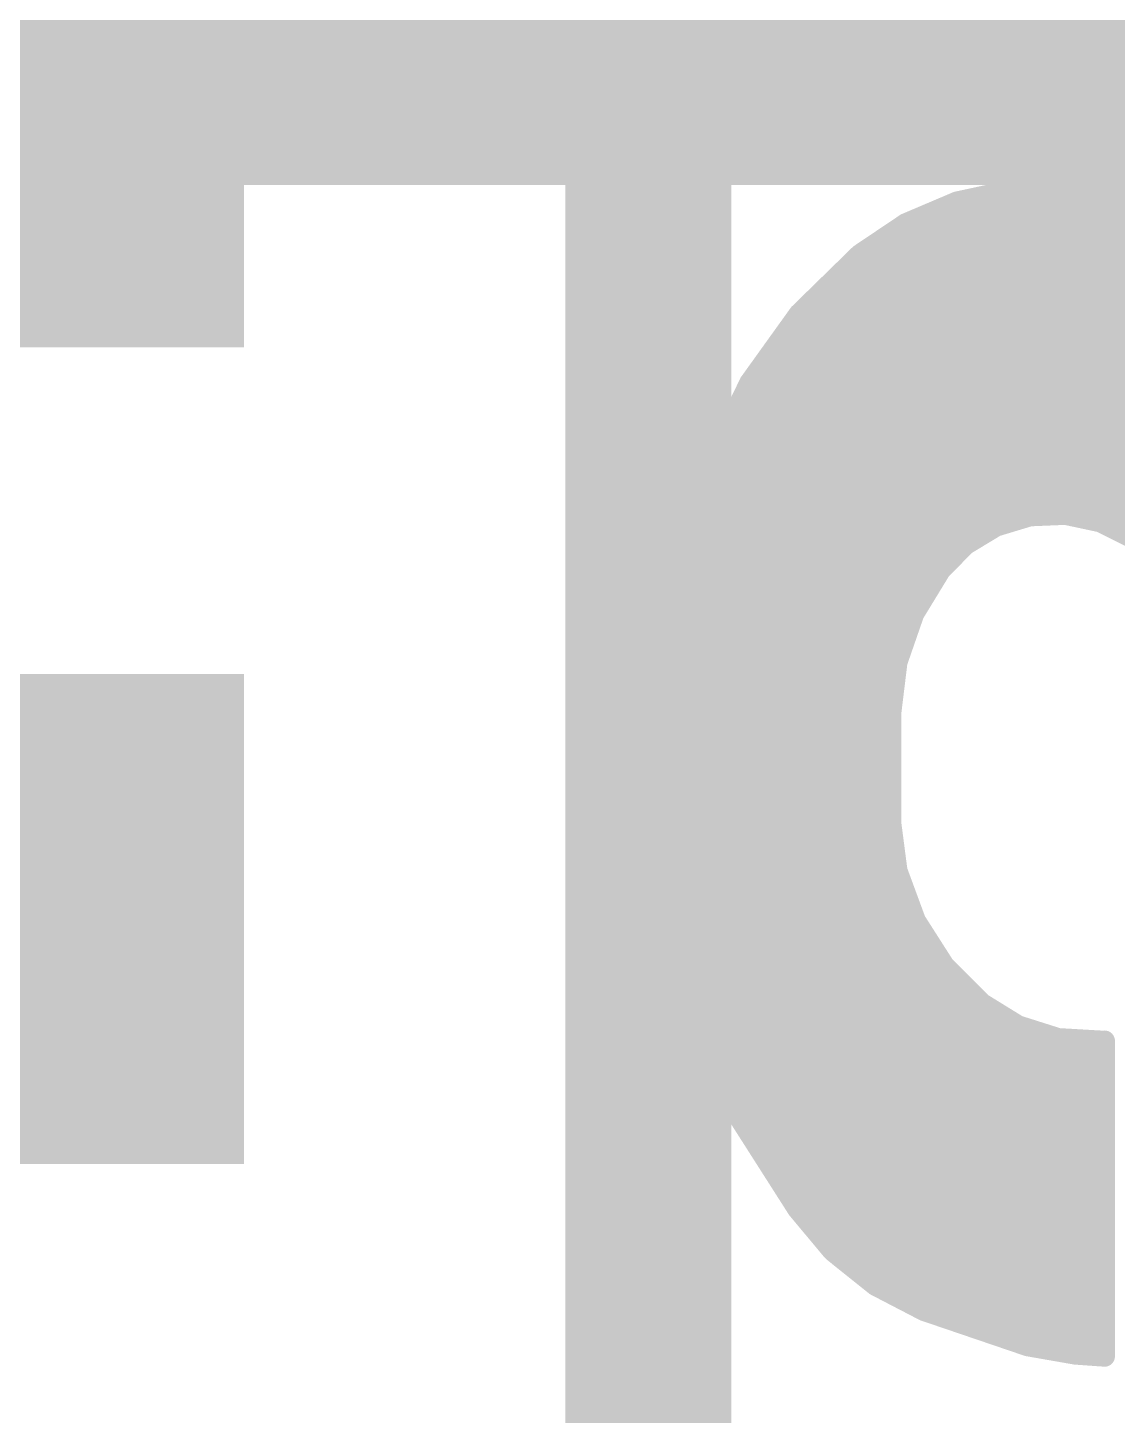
# Model space of a CAD drawing. Extents: x -1 to 63.6, y -0.1 to 40.7.
# Drawn here: x 23.37 to 24.704, y 10.863 to 12.561 of the extents above; entities that cross this region are included whole.
import ezdxf

# ---------------------------------------------------------------- set-up
doc = ezdxf.new("R2010")
doc.units = 0
for name, color, linetype in [('1', 12, 'CONTINUOUS'), ('16', 132, 'CONTINUOUS'), ('22', 40, 'CONTINUOUS')]:
    doc.layers.add(name, color=color, linetype=linetype)

# ---------------------------------------------------------------- blocks, each defined once
blk = doc.blocks.new('RECT')
blk.add_solid([(-0.5, -0.5), (0.5, -0.5), (-0.5, 0.5), (0.5, 0.5)])

msp = doc.modelspace()

# ---------------------------------------------------------------- linework, layer by layer
at = {"layer": '1', "const_width": 0.2032}
msp.add_lwpolyline([(22.86, 12.47), (25.0938, 12.47)], dxfattribs=at)
at = {"layer": '16', "const_width": 0.2032}
msp.add_lwpolyline([(24.13, 8.89), (24.13, 16.51)], dxfattribs=at)
at = {"layer": '22', "const_width": 0.0254}
for points in [[(24.5745, 12.3622), (24.6786, 12.3698)], [(24.6786, 12.3698), (24.7841, 12.3604)], [(24.5081, 12.3479), (24.5745, 12.3622)], [(24.4455, 12.3213), (24.5081, 12.3479)], [(24.4998, 12.3444), (24.8315, 12.3444)], [(24.3891, 12.2834), (24.4455, 12.3213)], [(24.442, 12.319), (24.8968, 12.319)], [(24.4043, 12.2936), (24.9339, 12.2936)], [(24.3148, 12.2108), (24.3891, 12.2834)], [(24.3735, 12.2682), (24.9606, 12.2682)], [(24.3475, 12.2428), (24.9793, 12.2428)], [(24.3215, 12.2174), (24.998, 12.2174)], [(24.2542, 12.1264), (24.3148, 12.2108)], [(24.3013, 12.192), (25.0153, 12.192)], [(24.283, 12.1666), (25.0289, 12.1666)], [(24.4043, 12.0599), (24.7371, 12.1717)], [(24.7447, 12.1615), (24.4196, 12.0523)], [(24.2648, 12.1412), (24.6843, 12.1412)], [(24.6463, 12.1412), (24.78, 12.1412)], [(24.209, 12.0329), (24.2542, 12.1264)], [(24.249, 12.1158), (24.6086, 12.1158)], [(24.5707, 12.1158), (24.7948, 12.1158)], [(24.2368, 12.0904), (24.533, 12.0904)], [(24.4951, 12.0904), (24.8095, 12.0904)], [(24.2245, 12.065), (24.4574, 12.065)], [(24.4195, 12.065), (24.8243, 12.065)], [(24.3129, 11.6484), (24.4043, 12.0599)], [(24.4196, 12.0523), (24.3307, 11.6586)], [(24.1808, 11.9329), (24.209, 12.0329)], [(24.2123, 12.0396), (24.4167, 12.0396)], [(24.3998, 12.0396), (24.8391, 12.0396)], [(24.2038, 12.0142), (24.411, 12.0142)], [(24.3941, 12.0142), (24.8538, 12.0142)], [(24.1966, 11.9888), (24.4053, 11.9888)], [(24.3885, 11.9888), (24.8686, 11.9888)], [(24.1894, 11.9634), (24.3995, 11.9634)], [(24.3829, 11.9634), (24.5974, 11.9634)], [(24.5974, 11.9634), (24.5558, 11.9508)], [(24.641, 11.9652), (24.5974, 11.9634)], [(24.6836, 11.9561), (24.641, 11.9652)], [(24.6496, 11.9634), (24.8834, 11.9634)], [(24.5558, 11.9508), (24.5186, 11.9283)], [(24.7226, 11.9366), (24.6836, 11.9561)], [(24.1626, 11.8014), (24.1808, 11.9329)], [(24.1822, 11.938), (24.3938, 11.938)], [(24.3772, 11.938), (24.5346, 11.938)], [(24.5186, 11.9283), (24.4881, 11.8974)], [(24.178, 11.9126), (24.3881, 11.9126)], [(24.3716, 11.9126), (24.5031, 11.9126)], [(24.4881, 11.8974), (24.4554, 11.8438)], [(24.1745, 11.8872), (24.3823, 11.8872)], [(24.3659, 11.8872), (24.4819, 11.8872)], [(24.1709, 11.8618), (24.3766, 11.8618)], [(24.3603, 11.8618), (24.4664, 11.8618)], [(24.4554, 11.8438), (24.4348, 11.7844)], [(24.1674, 11.8364), (24.3709, 11.8364)], [(24.3547, 11.8364), (24.4529, 11.8364)], [(24.1639, 11.811), (24.3651, 11.811)], [(24.349, 11.811), (24.444, 11.811)], [(24.1579, 11.6688), (24.1626, 11.8014)], [(24.162, 11.7856), (24.3594, 11.7856)], [(24.3434, 11.7856), (24.4352, 11.7856)], [(24.4348, 11.7844), (24.4272, 11.7221)], [(24.1611, 11.7602), (24.3536, 11.7602)], [(24.3377, 11.7602), (24.4319, 11.7602)], [(24.1602, 11.7348), (24.3479, 11.7348)], [(24.3321, 11.7348), (24.4288, 11.7348)], [(24.1593, 11.7094), (24.3422, 11.7094)], [(24.3264, 11.7094), (24.4272, 11.7094)], [(24.4272, 11.7221), (24.4272, 11.5875)], [(24.1584, 11.684), (24.3364, 11.684)], [(24.3208, 11.684), (24.4272, 11.684)], [(24.1757, 11.4122), (24.1579, 11.6688)], [(24.1586, 11.6586), (24.3307, 11.6586)], [(24.3152, 11.6586), (24.4272, 11.6586)], [(24.3307, 11.6586), (24.6888, 10.9347)], [(24.6888, 10.9347), (24.3129, 11.6484)], [(24.1604, 11.6332), (24.3433, 11.6332)], [(24.3209, 11.6332), (24.4272, 11.6332)], [(24.1621, 11.6078), (24.3558, 11.6078)], [(24.3343, 11.6078), (24.4272, 11.6078)], [(24.1639, 11.5824), (24.3684, 11.5824)], [(24.3477, 11.5824), (24.4279, 11.5824)], [(24.4272, 11.5875), (24.4348, 11.5291)], [(24.1657, 11.557), (24.381, 11.557)], [(24.361, 11.557), (24.4312, 11.557)], [(24.1674, 11.5316), (24.3935, 11.5316)], [(24.3744, 11.5316), (24.4345, 11.5316)], [(24.4348, 11.5291), (24.4574, 11.4678)], [(24.1692, 11.5062), (24.4061, 11.5062)], [(24.3878, 11.5062), (24.4432, 11.5062)], [(24.1709, 11.4808), (24.4187, 11.4808)], [(24.4012, 11.4808), (24.4526, 11.4808)], [(24.1727, 11.4554), (24.4312, 11.4554)], [(24.4146, 11.4554), (24.4653, 11.4554)], [(24.4574, 11.4678), (24.4926, 11.4127)], [(24.1745, 11.43), (24.4438, 11.43)], [(24.4279, 11.43), (24.4816, 11.43)], [(24.1969, 11.3201), (24.1757, 11.4122)], [(24.1775, 11.4046), (24.4563, 11.4046)], [(24.4413, 11.4046), (24.5007, 11.4046)], [(24.4926, 11.4127), (24.5389, 11.3665)], [(24.1833, 11.3792), (24.4689, 11.3792)], [(24.4547, 11.3792), (24.5262, 11.3792)], [(24.1892, 11.3538), (24.4815, 11.3538)], [(24.4681, 11.3538), (24.5595, 11.3538)], [(24.5389, 11.3665), (24.5829, 11.3394)], [(24.5829, 11.3394), (24.6321, 11.3238)], [(24.195, 11.3284), (24.494, 11.3284)], [(24.2367, 11.2344), (24.1969, 11.3201)], [(24.4814, 11.3284), (24.6176, 11.3284)], [(24.6321, 11.3238), (24.6837, 11.3208)], [(24.6837, 11.3208), (24.6888, 11.3208)], [(24.6888, 11.3208), (24.6888, 10.9347)], [(24.2049, 11.303), (24.5066, 11.303)], [(24.4948, 11.303), (24.6888, 11.303)], [(24.2167, 11.2776), (24.5192, 11.2776)], [(24.5082, 11.2776), (24.6888, 11.2776)], [(24.2284, 11.2522), (24.5317, 11.2522)], [(24.5216, 11.2522), (24.6888, 11.2522)], [(24.3129, 11.115), (24.2367, 11.2344)], [(24.2416, 11.2268), (24.5443, 11.2268)], [(24.535, 11.2268), (24.6888, 11.2268)], [(24.2578, 11.2014), (24.5569, 11.2014)], [(24.5483, 11.2014), (24.6888, 11.2014)], [(24.274, 11.176), (24.5694, 11.176)], [(24.5617, 11.176), (24.6888, 11.176)], [(24.2902, 11.1506), (24.582, 11.1506)], [(24.5751, 11.1506), (24.6888, 11.1506)], [(24.3064, 11.1252), (24.5946, 11.1252)], [(24.3559, 11.0635), (24.3129, 11.115)], [(24.5885, 11.1252), (24.6888, 11.1252)], [(24.3256, 11.0998), (24.6071, 11.0998)], [(24.6018, 11.0998), (24.6888, 11.0998)], [(24.3469, 11.0744), (24.6197, 11.0744)], [(24.4083, 11.0215), (24.3559, 11.0635)], [(24.6152, 11.0744), (24.6888, 11.0744)], [(24.3741, 11.049), (24.6323, 11.049)], [(24.6286, 11.049), (24.6888, 11.049)], [(24.4057, 11.0236), (24.6448, 11.0236)], [(24.4678, 10.9906), (24.4083, 11.0215)], [(24.642, 11.0236), (24.6888, 11.0236)], [(24.4532, 10.9982), (24.6574, 10.9982)], [(24.6554, 10.9982), (24.6888, 10.9982)], [(24.5948, 10.9474), (24.4678, 10.9906)], [(24.5201, 10.9728), (24.67, 10.9728)], [(24.6687, 10.9728), (24.6888, 10.9728)], [(24.6532, 10.9372), (24.5948, 10.9474)], [(24.5948, 10.9474), (24.6825, 10.9474)], [(24.6821, 10.9474), (24.6888, 10.9474)], [(24.6888, 10.9347), (24.6532, 10.9372)]]:
    msp.add_lwpolyline(points, dxfattribs=at)
at = {"layer": '22', "const_width": 0.0127}
for points in [[(24.6792, 12.3761, 1), (24.678, 12.3635)], [(24.6791, 12.3635, 1), (24.6781, 12.3761)], [(24.574, 12.3685, 1), (24.575, 12.3559)], [(24.5758, 12.356, 1), (24.5732, 12.3684)], [(24.4998, 12.3507, 1), (24.4998, 12.3381)], [(24.5067, 12.3541, 1), (24.5094, 12.3417)], [(24.5105, 12.3421, 1), (24.5056, 12.3538)], [(24.442, 12.3254, 1), (24.442, 12.3127)], [(24.443, 12.3272, 1), (24.448, 12.3155)], [(24.449, 12.3161, 1), (24.442, 12.3266)], [(24.4043, 12.3, 1), (24.4043, 12.2873)], [(24.3735, 12.2745, 1), (24.3735, 12.2619)], [(24.3856, 12.2887, 1), (24.3926, 12.2781)], [(24.3935, 12.2789, 1), (24.3847, 12.2879)], [(24.3475, 12.2492, 1), (24.3475, 12.2365)], [(24.3215, 12.2238, 1), (24.3215, 12.2111)], [(24.3104, 12.2153, 1), (24.3192, 12.2063)], [(24.32, 12.2071, 1), (24.3096, 12.2145)], [(24.3013, 12.1983, 1), (24.3013, 12.1857)], [(24.283, 12.173, 1), (24.283, 12.1603)], [(24.2648, 12.1476, 1), (24.2648, 12.1349)], [(24.6463, 12.1476, 1), (24.6463, 12.1349)], [(24.6843, 12.1349, 1), (24.6843, 12.1476)], [(24.249, 12.1221, 1), (24.249, 12.1095)], [(24.249, 12.1301, 1), (24.2593, 12.1227)], [(24.2599, 12.1237, 1), (24.2484, 12.1292)], [(24.5707, 12.1221, 1), (24.5707, 12.1095)], [(24.6086, 12.1095, 1), (24.6086, 12.1221)], [(24.2368, 12.0968, 1), (24.2368, 12.0841)], [(24.4951, 12.0968, 1), (24.4951, 12.0841)], [(24.533, 12.0841, 1), (24.533, 12.0968)], [(24.2245, 12.0714, 1), (24.2245, 12.0587)], [(24.4195, 12.0714, 1), (24.4195, 12.0587)], [(24.4574, 12.0587, 1), (24.4574, 12.0714)], [(24.4023, 12.0659, 1), (24.4063, 12.0539)], [(24.4105, 12.0585, 1), (24.3981, 12.0613)], [(24.4176, 12.0583, 1), (24.4216, 12.0463)], [(24.4258, 12.0509, 1), (24.4134, 12.0537)], [(24.2152, 12.0311, 1), (24.2029, 12.0346)], [(24.2123, 12.0459, 1), (24.2123, 12.0333)], [(24.3998, 12.0459, 1), (24.3998, 12.0333)], [(24.4167, 12.0333, 1), (24.4167, 12.0459)], [(24.2038, 12.0206, 1), (24.2038, 12.0079)], [(24.2033, 12.0356, 1), (24.2148, 12.0301)], [(24.3941, 12.0206, 1), (24.3941, 12.0079)], [(24.411, 12.0079, 1), (24.411, 12.0206)], [(24.1966, 11.9952, 1), (24.1966, 11.9825)], [(24.3885, 11.9952, 1), (24.3885, 11.9825)], [(24.4053, 11.9825, 1), (24.4053, 11.9952)], [(24.1894, 11.9697, 1), (24.1894, 11.9571)], [(24.3829, 11.9697, 1), (24.3829, 11.9571)], [(24.3995, 11.9571, 1), (24.3995, 11.9697)], [(24.5971, 11.9697, 1), (24.5977, 11.9571)], [(24.5992, 11.9573, 1), (24.5956, 11.9695)], [(24.5974, 11.9571, 1), (24.5974, 11.9697)], [(24.6423, 11.9715, 1), (24.6397, 11.959)], [(24.6412, 11.9589, 1), (24.6407, 11.9716)], [(24.6496, 11.9697, 1), (24.6496, 11.9571)], [(24.554, 11.9569, 1), (24.5577, 11.9447)], [(24.5591, 11.9454, 1), (24.5525, 11.9562)], [(24.6865, 11.9618, 1), (24.6808, 11.9504)], [(24.6823, 11.9499, 1), (24.685, 11.9623)], [(24.1871, 11.932, 1), (24.1745, 11.9338)], [(24.1747, 11.9346, 1), (24.1869, 11.9312)], [(24.1822, 11.9444, 1), (24.1822, 11.9317)], [(24.3772, 11.9444, 1), (24.3772, 11.9317)], [(24.3938, 11.9317, 1), (24.3938, 11.9444)], [(24.5231, 11.9239, 1), (24.5141, 11.9328)], [(24.5346, 11.9317, 1), (24.5346, 11.9444)], [(24.178, 11.919, 1), (24.178, 11.9063)], [(24.3716, 11.919, 1), (24.3716, 11.9063)], [(24.3881, 11.9063, 1), (24.3881, 11.919)], [(24.5031, 11.9063, 1), (24.5031, 11.919)], [(24.5153, 11.9338, 1), (24.5219, 11.9229)], [(24.4836, 11.9019, 1), (24.4926, 11.8929)], [(24.4935, 11.8941, 1), (24.4827, 11.9007)], [(24.1745, 11.8935, 1), (24.1745, 11.8809)], [(24.3659, 11.8935, 1), (24.3659, 11.8809)], [(24.3823, 11.8809, 1), (24.3823, 11.8935)], [(24.4819, 11.8809, 1), (24.4819, 11.8935)], [(24.1709, 11.8681, 1), (24.1709, 11.8555)], [(24.3603, 11.8681, 1), (24.3603, 11.8555)], [(24.3766, 11.8555, 1), (24.3766, 11.8681)], [(24.4664, 11.8555, 1), (24.4664, 11.8681)], [(24.4614, 11.8417, 1), (24.4494, 11.8458)], [(24.1674, 11.8428, 1), (24.1674, 11.8301)], [(24.3547, 11.8428, 1), (24.3547, 11.8301)], [(24.3709, 11.8301, 1), (24.3709, 11.8428)], [(24.45, 11.8471, 1), (24.4609, 11.8405)], [(24.4529, 11.8301, 1), (24.4529, 11.8428)], [(24.1639, 11.8173, 1), (24.1639, 11.8047)], [(24.349, 11.8173, 1), (24.349, 11.8047)], [(24.3651, 11.8047, 1), (24.3651, 11.8173)], [(24.444, 11.8047, 1), (24.444, 11.8173)], [(24.1689, 11.8012, 1), (24.1562, 11.8017)], [(24.1563, 11.8023, 1), (24.1689, 11.8006)], [(24.162, 11.7919, 1), (24.162, 11.7793)], [(24.3434, 11.7919, 1), (24.3434, 11.7793)], [(24.3594, 11.7793, 1), (24.3594, 11.7919)], [(24.4411, 11.7837, 1), (24.4285, 11.7852)], [(24.4288, 11.7865, 1), (24.4408, 11.7824)], [(24.4352, 11.7793, 1), (24.4352, 11.7919)], [(24.1611, 11.7666, 1), (24.1611, 11.7539)], [(24.3377, 11.7666, 1), (24.3377, 11.7539)], [(24.3536, 11.7539, 1), (24.3536, 11.7666)], [(24.4319, 11.7539, 1), (24.4319, 11.7666)], [(24.1602, 11.7411, 1), (24.1602, 11.7285)], [(24.3321, 11.7411, 1), (24.3321, 11.7285)], [(24.3479, 11.7285, 1), (24.3479, 11.7411)], [(24.4288, 11.7285, 1), (24.4288, 11.7411)], [(24.1593, 11.7157, 1), (24.1593, 11.7031)], [(24.3264, 11.7157, 1), (24.3264, 11.7031)], [(24.3422, 11.7031, 1), (24.3422, 11.7157)], [(24.4209, 11.7229, 1), (24.4335, 11.7213)], [(24.4336, 11.7221, 1), (24.4209, 11.7221)], [(24.4272, 11.7031, 1), (24.4272, 11.7157)], [(24.1584, 11.6904, 1), (24.1584, 11.6777)], [(24.3208, 11.6904, 1), (24.3208, 11.6777)], [(24.3364, 11.6777, 1), (24.3364, 11.6904)], [(24.4272, 11.6777, 1), (24.4272, 11.6904)], [(24.1642, 11.6692, 1), (24.1516, 11.6684)], [(24.1516, 11.669, 1), (24.1642, 11.6686)], [(24.1586, 11.6649, 1), (24.1586, 11.6523)], [(24.3152, 11.6649, 1), (24.3152, 11.6523)], [(24.3364, 11.6614, 1), (24.325, 11.6558)], [(24.3307, 11.6523, 1), (24.3307, 11.6649)], [(24.4272, 11.6523, 1), (24.4272, 11.6649)], [(24.3185, 11.6514, 1), (24.3073, 11.6454)], [(24.3067, 11.6498, 1), (24.3191, 11.647)], [(24.3245, 11.66, 1), (24.3369, 11.6572)], [(24.1604, 11.6395, 1), (24.1604, 11.6269)], [(24.3209, 11.6395, 1), (24.3209, 11.6269)], [(24.3433, 11.6269, 1), (24.3433, 11.6395)], [(24.4272, 11.6269, 1), (24.4272, 11.6395)], [(24.1621, 11.6142, 1), (24.1621, 11.6015)], [(24.3343, 11.6142, 1), (24.3343, 11.6015)], [(24.3558, 11.6015, 1), (24.3558, 11.6142)], [(24.4272, 11.6015, 1), (24.4272, 11.6142)], [(24.1639, 11.5887, 1), (24.1639, 11.5761)], [(24.3477, 11.5887, 1), (24.3477, 11.5761)], [(24.3684, 11.5761, 1), (24.3684, 11.5887)], [(24.4335, 11.5883, 1), (24.4209, 11.5867)], [(24.4209, 11.5875, 1), (24.4336, 11.5875)], [(24.4279, 11.5761, 1), (24.4279, 11.5887)], [(24.1657, 11.5633, 1), (24.1657, 11.5507)], [(24.361, 11.5633, 1), (24.361, 11.5507)], [(24.381, 11.5507, 1), (24.381, 11.5633)], [(24.4312, 11.5507, 1), (24.4312, 11.5633)], [(24.1674, 11.538, 1), (24.1674, 11.5253)], [(24.3744, 11.538, 1), (24.3744, 11.5253)], [(24.3935, 11.5253, 1), (24.3935, 11.538)], [(24.4408, 11.5313, 1), (24.4288, 11.5269)], [(24.4285, 11.5283, 1), (24.4411, 11.5299)], [(24.4345, 11.5253, 1), (24.4345, 11.538)], [(24.1692, 11.5125, 1), (24.1692, 11.4999)], [(24.3878, 11.5125, 1), (24.3878, 11.4999)], [(24.4061, 11.4999, 1), (24.4061, 11.5125)], [(24.4432, 11.4999, 1), (24.4432, 11.5125)], [(24.1709, 11.4871, 1), (24.1709, 11.4745)], [(24.4012, 11.4871, 1), (24.4012, 11.4745)], [(24.4187, 11.4745, 1), (24.4187, 11.4871)], [(24.4526, 11.4745, 1), (24.4526, 11.4871)], [(24.1727, 11.4618, 1), (24.1727, 11.4491)], [(24.4146, 11.4618, 1), (24.4146, 11.4491)], [(24.4312, 11.4491, 1), (24.4312, 11.4618)], [(24.4627, 11.4712, 1), (24.452, 11.4643)], [(24.4514, 11.4656, 1), (24.4633, 11.4699)], [(24.4653, 11.4491, 1), (24.4653, 11.4618)], [(24.1745, 11.4363, 1), (24.1745, 11.4237)], [(24.4279, 11.4363, 1), (24.4279, 11.4237)], [(24.4438, 11.4237, 1), (24.4438, 11.4363)], [(24.4816, 11.4237, 1), (24.4816, 11.4363)], [(24.1819, 11.4136, 1), (24.1695, 11.4108)], [(24.1694, 11.4118, 1), (24.182, 11.4126)], [(24.1775, 11.4109, 1), (24.1775, 11.3983)], [(24.4413, 11.4109, 1), (24.4413, 11.3983)], [(24.4563, 11.3983, 1), (24.4563, 11.4109)], [(24.4971, 11.4172, 1), (24.4882, 11.4082)], [(24.4873, 11.4093, 1), (24.498, 11.4161)], [(24.5007, 11.3983, 1), (24.5007, 11.4109)], [(24.1833, 11.3856, 1), (24.1833, 11.3729)], [(24.4547, 11.3856, 1), (24.4547, 11.3729)], [(24.4689, 11.3729, 1), (24.4689, 11.3856)], [(24.5262, 11.3729, 1), (24.5262, 11.3856)], [(24.1892, 11.3601, 1), (24.1892, 11.3475)], [(24.4681, 11.3601, 1), (24.4681, 11.3475)], [(24.4815, 11.3475, 1), (24.4815, 11.3601)], [(24.5422, 11.3719, 1), (24.5356, 11.3611)], [(24.5344, 11.362, 1), (24.5434, 11.371)], [(24.5595, 11.3475, 1), (24.5595, 11.3601)], [(24.5848, 11.3454, 1), (24.581, 11.3333)], [(24.5795, 11.334, 1), (24.5862, 11.3448)], [(24.195, 11.3347, 1), (24.195, 11.3221)], [(24.2027, 11.3228, 1), (24.1912, 11.3174)], [(24.4814, 11.3347, 1), (24.4814, 11.3221)], [(24.494, 11.3221, 1), (24.494, 11.3347)], [(24.6176, 11.3221, 1), (24.6176, 11.3347)], [(24.6325, 11.3302, 1), (24.6318, 11.3175)], [(24.6302, 11.3178, 1), (24.634, 11.3299)], [(24.6837, 11.3271, 1), (24.6837, 11.3145)], [(24.6952, 11.3208, 1), (24.6824, 11.3208)], [(24.6833, 11.3145, 1), (24.6841, 11.3271)], [(24.6888, 11.3145, 1), (24.6888, 11.3271)], [(24.1907, 11.3187, 1), (24.2031, 11.3215)], [(24.2049, 11.3094, 1), (24.2049, 11.2967)], [(24.4948, 11.3094, 1), (24.4948, 11.2967)], [(24.5066, 11.2967, 1), (24.5066, 11.3094)], [(24.6888, 11.2967, 1), (24.6888, 11.3094)], [(24.2167, 11.284, 1), (24.2167, 11.2713)], [(24.5082, 11.284, 1), (24.5082, 11.2713)], [(24.5192, 11.2713, 1), (24.5192, 11.284)], [(24.6888, 11.2713, 1), (24.6888, 11.284)], [(24.2284, 11.2585, 1), (24.2284, 11.2459)], [(24.5216, 11.2585, 1), (24.5216, 11.2459)], [(24.5317, 11.2459, 1), (24.5317, 11.2585)], [(24.6888, 11.2459, 1), (24.6888, 11.2585)], [(24.2421, 11.2378, 1), (24.2313, 11.231)], [(24.2309, 11.2317, 1), (24.2425, 11.2371)], [(24.2416, 11.2332, 1), (24.2416, 11.2205)], [(24.535, 11.2332, 1), (24.535, 11.2205)], [(24.5443, 11.2205, 1), (24.5443, 11.2332)], [(24.6888, 11.2205, 1), (24.6888, 11.2332)], [(24.2578, 11.2078, 1), (24.2578, 11.1951)], [(24.5483, 11.2078, 1), (24.5483, 11.1951)], [(24.5569, 11.1951, 1), (24.5569, 11.2078)], [(24.6888, 11.1951, 1), (24.6888, 11.2078)], [(24.274, 11.1823, 1), (24.274, 11.1697)], [(24.5617, 11.1823, 1), (24.5617, 11.1697)], [(24.5694, 11.1697, 1), (24.5694, 11.1823)], [(24.6888, 11.1697, 1), (24.6888, 11.1823)], [(24.2902, 11.157, 1), (24.2902, 11.1443)], [(24.5751, 11.157, 1), (24.5751, 11.1443)], [(24.582, 11.1443, 1), (24.582, 11.157)], [(24.6888, 11.1443, 1), (24.6888, 11.157)], [(24.3064, 11.1316, 1), (24.3064, 11.1189)], [(24.3178, 11.1191, 1), (24.308, 11.1109)], [(24.5885, 11.1316, 1), (24.5885, 11.1189)], [(24.5946, 11.1189, 1), (24.5946, 11.1316)], [(24.6888, 11.1189, 1), (24.6888, 11.1316)], [(24.3075, 11.1116, 1), (24.3183, 11.1184)], [(24.3256, 11.1061, 1), (24.3256, 11.0935)], [(24.6018, 11.1061, 1), (24.6018, 11.0935)], [(24.6071, 11.0935, 1), (24.6071, 11.1061)], [(24.6888, 11.0935, 1), (24.6888, 11.1061)], [(24.3469, 11.0808, 1), (24.3469, 11.0681)], [(24.3599, 11.0685, 1), (24.352, 11.0586)], [(24.6152, 11.0808, 1), (24.6152, 11.0681)], [(24.6197, 11.0681, 1), (24.6197, 11.0808)], [(24.6888, 11.0681, 1), (24.6888, 11.0808)], [(24.3511, 11.0595, 1), (24.3608, 11.0676)], [(24.3741, 11.0554, 1), (24.3741, 11.0427)], [(24.6286, 11.0554, 1), (24.6286, 11.0427)], [(24.6323, 11.0427, 1), (24.6323, 11.0554)], [(24.6888, 11.0427, 1), (24.6888, 11.0554)], [(24.4057, 11.0299, 1), (24.4057, 11.0173)], [(24.4112, 11.0272, 1), (24.4053, 11.0159)], [(24.4043, 11.0166, 1), (24.4122, 11.0265)], [(24.642, 11.0299, 1), (24.642, 11.0173)], [(24.6448, 11.0173, 1), (24.6448, 11.0299)], [(24.6888, 11.0173, 1), (24.6888, 11.0299)], [(24.4532, 11.0046, 1), (24.4532, 10.9919)], [(24.6554, 11.0046, 1), (24.6554, 10.9919)], [(24.6574, 10.9919, 1), (24.6574, 11.0046)], [(24.6888, 10.9919, 1), (24.6888, 11.0046)], [(24.4698, 10.9966, 1), (24.4658, 10.9846)], [(24.4649, 10.985, 1), (24.4707, 10.9962)], [(24.5201, 10.9792, 1), (24.5201, 10.9665)], [(24.6687, 10.9792, 1), (24.6687, 10.9665)], [(24.67, 10.9665, 1), (24.67, 10.9792)], [(24.6888, 10.9665, 1), (24.6888, 10.9792)], [(24.5959, 10.9537, 1), (24.5937, 10.9411)], [(24.5948, 10.9537, 1), (24.5948, 10.9411)], [(24.5928, 10.9414, 1), (24.5968, 10.9534)], [(24.6821, 10.9537, 1), (24.6821, 10.9411)], [(24.6825, 10.9411, 1), (24.6825, 10.9537)], [(24.6888, 10.9411, 1), (24.6888, 10.9537)], [(24.6536, 10.9435, 1), (24.6528, 10.9309)], [(24.6521, 10.9309, 1), (24.6543, 10.9435)], [(24.6824, 10.9347, 1), (24.6952, 10.9347)], [(24.6831, 10.9319, 1), (24.6945, 10.9375)], [(24.6832, 10.9317, 1), (24.6944, 10.9377)], [(24.6884, 10.9284, 1), (24.6892, 10.941)]]:
    msp.add_lwpolyline(points, format="xyb", dxfattribs=at)

# ---------------------------------------------------------------- block references
at = {"layer": '1', "xscale": 0.6, "yscale": 1.55, "rotation": 90}
for p in [(22.86, 12.47), (22.86, 11.47)]:
    msp.add_blockref('RECT', p, dxfattribs=at)

doc.saveas('drawing.dxf')
